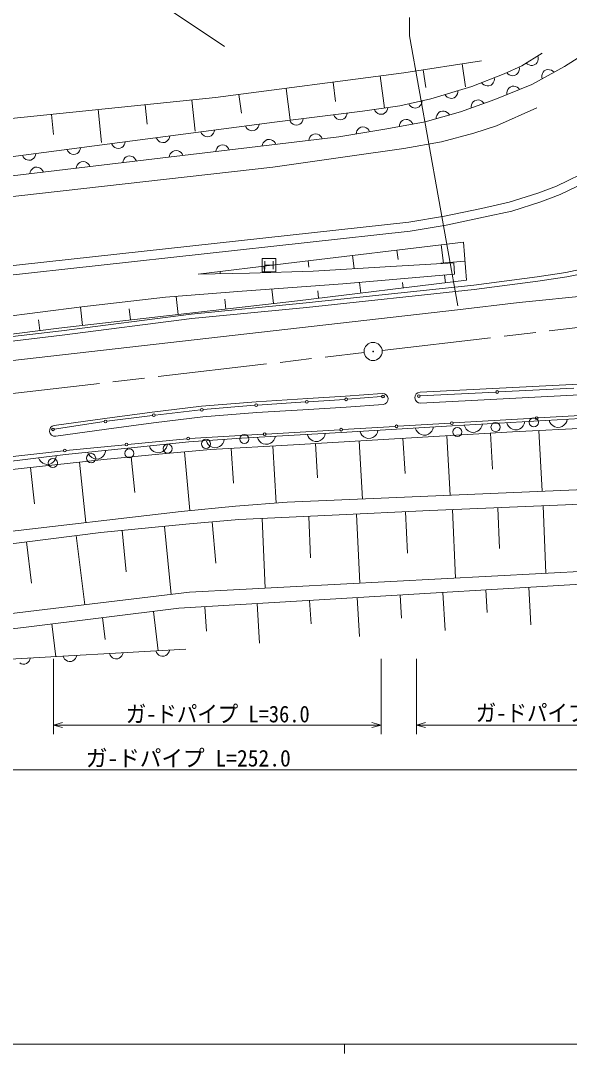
# Model space of a CAD drawing. Units: millimetres, scale not verified. Extents: x 40000 to 680000, y 20000 to 380000.
# Drawn here: x 232412 to 292740, y 204000 to 317625 of the extents above; entities that cross this region are included whole.
import ezdxf
from ezdxf.enums import TextEntityAlignment as Align

# ---------------------------------------------------------------- set-up
doc = ezdxf.new("R2010")
doc.units = ezdxf.units.MM
doc.header["$LTSCALE"] = 1000
doc.linetypes.add('CHAIN', pattern=[18.5, 12, -1.5, 3.5, -1.5])
for name, color, linetype, lineweight in [('M-BGD', 7, 'Continuous', 13), ('M-BGD-EXST', 7, 'Continuous', 13), ('M-BMK', 2, 'CHAIN', 13), ('M-BMK-SRVR', 3, 'Continuous', 13), ('M-STR-HTXT', 7, 'Continuous', 13), ('M-STR-STRC', 7, 'Continuous', 13), ('M-TTL-BAND', 7, 'Continuous', 13)]:
    doc.layers.add(name, color=color, linetype=linetype, lineweight=lineweight)
doc.styles.add('ＭＳ ゴシック', font='')
doc.styles.get('ＭＳ ゴシック').set_extended_font_data('MS Gothic')

msp = doc.modelspace()

# ---------------------------------------------------------------- linework, layer by layer
at = {"layer": 'M-BGD'}
for p, q in [((249294, 318481), (254840, 314784)), ((287532, 312665), (289756, 314033)), ((289326, 313557), (289283, 313742)), ((295102, 314418), (292194, 312579)), ((274526, 311883), (283090, 313201)), ((280949, 312871), (281341, 310329)), ((285564, 311766), (287532, 312665)), ((287250, 312338), (287230, 312527)), ((288005, 312956), (288151, 312834)), ((288151, 312834), (288306, 312753)), ((288306, 312753), (288512, 312704)), ((288512, 312704), (288687, 312706)), ((292194, 312579), (288601, 310612)), ((288687, 312706), (288872, 312750)), ((288872, 312750), (289076, 312875)), ((289076, 312875), (289198, 313021)), ((289198, 313021), (289279, 313176)), ((289279, 313176), (289328, 313382)), ((289328, 313382), (289326, 313557)), ((253821, 309154), (274526, 311883)), ((271938, 311542), (272404, 308012)), ((276667, 312212), (276969, 310255)), ((282014, 310398), (285564, 311766)), ((284498, 311162), (284489, 311352)), ((285866, 311904), (285995, 311765)), ((285995, 311765), (286139, 311666)), ((286139, 311666), (286338, 311592)), ((286338, 311592), (286512, 311572)), ((286512, 311572), (286700, 311593)), ((286700, 311593), (286919, 311692)), ((286919, 311692), (287058, 311822)), ((287058, 311822), (287157, 311966)), ((287157, 311966), (287231, 312165)), ((287231, 312165), (287250, 312338)), ((289713, 311597), (289706, 311422)), ((289706, 311422), (289740, 311235)), ((289772, 311800), (289713, 311597)), ((289861, 311951), (289772, 311800)), ((289990, 312090), (289861, 311951)), ((290200, 312206), (289990, 312090)), ((290387, 312239), (290200, 312206)), ((290562, 312232), (290387, 312239)), ((290765, 312173), (290562, 312232)), ((290916, 312085), (290765, 312173)), ((291055, 311956), (290916, 312085)), ((266762, 310860), (267041, 308741)), ((277523, 309029), (282014, 310398)), ((283089, 310812), (283210, 310666)), ((283210, 310666), (283348, 310558)), ((283348, 310558), (283542, 310472)), ((283542, 310472), (283714, 310442)), ((283714, 310442), (283904, 310451)), ((283904, 310451), (284128, 310537)), ((284128, 310537), (284274, 310658)), ((284274, 310658), (284382, 310796)), ((284382, 310796), (284468, 310990)), ((284468, 310990), (284498, 311162)), ((288601, 310612), (284538, 308943)), ((286219, 310315), (286075, 310191)), ((286441, 310406), (286219, 310315)), ((286630, 310419), (286441, 310406)), ((286803, 310392), (286630, 310419)), ((286999, 310311), (286803, 310392)), ((287139, 310206), (286999, 310311)), ((287263, 310062), (287139, 310206)), ((228060, 306519), (253821, 309154)), ((256410, 309495), (256679, 307448)), ((261586, 310177), (262043, 306706)), ((279051, 309495), (279161, 309340)), ((279161, 309340), (279291, 309223)), ((279291, 309223), (279478, 309123)), ((279478, 309123), (279648, 309081)), ((279648, 309081), (279837, 309076)), ((279837, 309076), (280067, 309146)), ((280067, 309146), (280222, 309256)), ((280222, 309256), (280339, 309385)), ((280339, 309385), (280439, 309573)), ((280439, 309573), (280481, 309742)), ((280481, 309742), (280486, 309932)), ((285889, 309855), (285863, 309682)), ((285863, 309682), (285876, 309493)), ((285971, 310051), (285889, 309855)), ((286075, 310191), (285971, 310051)), ((246093, 308363), (246310, 306246)), ((251245, 308890), (251597, 305452)), ((269995, 307660), (274101, 308259)), ((272757, 307881), (272790, 308068)), ((274101, 308259), (277523, 309029)), ((275080, 308479), (275178, 308317)), ((275178, 308317), (275299, 308190)), ((275299, 308190), (275478, 308077)), ((275478, 308077), (275645, 308022)), ((275645, 308022), (275833, 308003)), ((275833, 308003), (276067, 308056)), ((276067, 308056), (276230, 308154)), ((276230, 308154), (276356, 308275)), ((276356, 308275), (276470, 308454)), ((276470, 308454), (276525, 308620)), ((276525, 308620), (276544, 308809)), ((284538, 308943), (280774, 307575)), ((281979, 308364), (281946, 308192)), ((281946, 308192), (281951, 308003)), ((282069, 308556), (281979, 308364)), ((282179, 308692), (282069, 308556)), ((282328, 308810), (282179, 308692)), ((282553, 308892), (282328, 308810)), ((282743, 308897), (282553, 308892)), ((282915, 308864), (282743, 308897)), ((283107, 308774), (282915, 308864)), ((283243, 308664), (283107, 308774)), ((283361, 308515), (283243, 308664)), ((284713, 306048), (289162, 308016)), ((235789, 307309), (236016, 305084)), ((240941, 307836), (241311, 304218)), ((260328, 306463), (269995, 307660)), ((263452, 306668), (263489, 306854)), ((266834, 307269), (266916, 307097)), ((266916, 307097), (267024, 306960)), ((267024, 306960), (267191, 306829)), ((267191, 306829), (267351, 306758)), ((267775, 306750), (267946, 306832)), ((267946, 306832), (268084, 306940)), ((268084, 306940), (268214, 307107)), ((268214, 307107), (268285, 307267)), ((268285, 307267), (268323, 307453)), ((271306, 307851), (271391, 307682)), ((271391, 307682), (271502, 307547)), ((271502, 307547), (271672, 307420)), ((271672, 307420), (271834, 307352)), ((271834, 307352), (272020, 307319)), ((272020, 307319), (272258, 307354)), ((272258, 307354), (272427, 307439)), ((272427, 307439), (272563, 307550)), ((272563, 307550), (272689, 307720)), ((272689, 307720), (272757, 307881)), ((280774, 307575), (276881, 306505)), ((278115, 307031), (278104, 306841)), ((278162, 307199), (278115, 307031)), ((278266, 307384), (278162, 307199)), ((278387, 307510), (278266, 307384)), ((278545, 307616), (278387, 307510)), ((278776, 307679), (278545, 307616)), ((278966, 307669), (278776, 307679)), ((279134, 307622), (278966, 307669)), ((279319, 307517), (279134, 307622)), ((279445, 307396), (279319, 307517)), ((279551, 307239), (279445, 307396)), ((225986, 301929), (260328, 306463)), ((257132, 306041), (257215, 305870)), ((257215, 305870), (257324, 305733)), ((257324, 305733), (257492, 305604)), ((258247, 305613), (258384, 305722)), ((258384, 305722), (258513, 305890)), ((258513, 305890), (258583, 306051)), ((258583, 306051), (258619, 306237)), ((262001, 306670), (262082, 306499)), ((262082, 306499), (262190, 306361)), ((262190, 306361), (262358, 306230)), ((262358, 306230), (262517, 306159)), ((262517, 306159), (262703, 306122)), ((262703, 306122), (262942, 306152)), ((262942, 306152), (263113, 306233)), ((263113, 306233), (263251, 306341)), ((263251, 306341), (263381, 306508)), ((263381, 306508), (263452, 306668)), ((267351, 306758), (267537, 306721)), ((272690, 305736), (267386, 304837)), ((267537, 306721), (267775, 306750)), ((269514, 305685), (269391, 305512)), ((269647, 305798), (269514, 305685)), ((269814, 305888), (269647, 305798)), ((270051, 305928), (269814, 305888)), ((270238, 305898), (270051, 305928)), ((270401, 305835), (270238, 305898)), ((270574, 305712), (270401, 305835)), ((270688, 305579), (270574, 305712)), ((276881, 306505), (272690, 305736)), ((274074, 306173), (274048, 305985)), ((274136, 306337), (274074, 306173)), ((274256, 306511), (274136, 306337)), ((274388, 306627), (274256, 306511)), ((274554, 306718), (274388, 306627)), ((274790, 306762), (274554, 306718)), ((274978, 306735), (274790, 306762)), ((275141, 306674), (274978, 306735)), ((275316, 306553), (275141, 306674)), ((275432, 306422), (275316, 306553)), ((275523, 306256), (275432, 306422)), ((282233, 305235), (284713, 306048)), ((267386, 304837), (226495, 299961)), ((247320, 304745), (247403, 304575)), ((247403, 304575), (247512, 304438)), ((248572, 304426), (248701, 304595)), ((248701, 304595), (248771, 304755)), ((248771, 304755), (248807, 304942)), ((252226, 305393), (252309, 305222)), ((252309, 305222), (252418, 305085)), ((252418, 305085), (252586, 304956)), ((252586, 304956), (252747, 304887)), ((252747, 304887), (252933, 304851)), ((252933, 304851), (253171, 304882)), ((253171, 304882), (253341, 304965)), ((253341, 304965), (253478, 305074)), ((253478, 305074), (253607, 305242)), ((253607, 305242), (253677, 305403)), ((253677, 305403), (253713, 305589)), ((257492, 305604), (257653, 305534)), ((257653, 305534), (257839, 305499)), ((257839, 305499), (258077, 305530)), ((258077, 305530), (258247, 305613)), ((259525, 304534), (259354, 304453)), ((259764, 304563), (259525, 304534)), ((259949, 304525), (259764, 304563)), ((260109, 304453), (259949, 304525)), ((264124, 304630), (264086, 304444)), ((264195, 304789), (264124, 304630)), ((264327, 304956), (264195, 304789)), ((264465, 305063), (264327, 304956)), ((264637, 305144), (264465, 305063)), ((264875, 305172), (264637, 305144)), ((265061, 305134), (264875, 305172)), ((265220, 305062), (265061, 305134)), ((265387, 304931), (265220, 305062)), ((265494, 304793), (265387, 304931)), ((265575, 304621), (265494, 304793)), ((269327, 305349), (269298, 305161)), ((269391, 305512), (269327, 305349)), ((270777, 305412), (270688, 305579)), ((278682, 304294), (282233, 305235)), ((237508, 303450), (237591, 303279)), ((238889, 303299), (238959, 303460)), ((238959, 303460), (238995, 303646)), ((242414, 304098), (242497, 303927)), ((242497, 303927), (242606, 303790)), ((242606, 303790), (242774, 303661)), ((242774, 303661), (242934, 303591)), ((242934, 303591), (243121, 303555)), ((243121, 303555), (243359, 303587)), ((243359, 303587), (243529, 303670)), ((243529, 303670), (243666, 303779)), ((243666, 303779), (243795, 303947)), ((243795, 303947), (243865, 304108)), ((243865, 304108), (243901, 304294)), ((247512, 304438), (247680, 304309)), ((247680, 304309), (247840, 304239)), ((247840, 304239), (248027, 304203)), ((248027, 304203), (248265, 304235)), ((248265, 304235), (248435, 304318)), ((248435, 304318), (248572, 304426)), ((253901, 303411), (253863, 303225)), ((253973, 303570), (253901, 303411)), ((254104, 303737), (253973, 303570)), ((254242, 303844), (254104, 303737)), ((254414, 303925), (254242, 303844)), ((254652, 303953), (254414, 303925)), ((254838, 303915), (254652, 303953)), ((254998, 303843), (254838, 303915)), ((255164, 303712), (254998, 303843)), ((255271, 303574), (255164, 303712)), ((255352, 303402), (255271, 303574)), ((259012, 304020), (258974, 303834)), ((259084, 304180), (259012, 304020)), ((259215, 304346), (259084, 304180)), ((259354, 304453), (259215, 304346)), ((260276, 304322), (260109, 304453)), ((260383, 304183), (260276, 304322)), ((260464, 304012), (260383, 304183)), ((268077, 302626), (274534, 303567)), ((274534, 303567), (278682, 304294)), ((232602, 302802), (232685, 302632)), ((232685, 302632), (232793, 302495)), ((232793, 302495), (232962, 302366)), ((232962, 302366), (233122, 302296)), ((233122, 302296), (233309, 302260)), ((233309, 302260), (233547, 302291)), ((233547, 302291), (233717, 302374)), ((233717, 302374), (233854, 302483)), ((233854, 302483), (233983, 302652)), ((233983, 302652), (234053, 302812)), ((234053, 302812), (234089, 302998)), ((237591, 303279), (237700, 303142)), ((237700, 303142), (237868, 303013)), ((237868, 303013), (238028, 302944)), ((238028, 302944), (238215, 302908)), ((238215, 302908), (238453, 302939)), ((238453, 302939), (238623, 303022)), ((238623, 303022), (238760, 303131)), ((238760, 303131), (238889, 303299)), ((243750, 302351), (243679, 302192)), ((243881, 302518), (243750, 302351)), ((244020, 302625), (243881, 302518)), ((244191, 302706), (244020, 302625)), ((244430, 302734), (244191, 302706)), ((244615, 302696), (244430, 302734)), ((244775, 302624), (244615, 302696)), ((244942, 302493), (244775, 302624)), ((245049, 302355), (244942, 302493)), ((245130, 302183), (245049, 302355)), ((248790, 302801), (248752, 302615)), ((248861, 302961), (248790, 302801)), ((248993, 303127), (248861, 302961)), ((249131, 303234), (248993, 303127)), ((249303, 303315), (249131, 303234)), ((249541, 303344), (249303, 303315)), ((249727, 303306), (249541, 303344)), ((249886, 303234), (249727, 303306)), ((250053, 303103), (249886, 303234)), ((250160, 302964), (250053, 303103)), ((250241, 302793), (250160, 302964)), ((260122, 301514), (268077, 302626)), ((211265, 295954), (260122, 301514)), ((233528, 301132), (233456, 300973)), ((233659, 301299), (233528, 301132)), ((233797, 301406), (233659, 301299)), ((233969, 301487), (233797, 301406)), ((234207, 301515), (233969, 301487)), ((234393, 301477), (234207, 301515)), ((234552, 301405), (234393, 301477)), ((234719, 301274), (234552, 301405)), ((234826, 301136), (234719, 301274)), ((234907, 300964), (234826, 301136)), ((238567, 301582), (238529, 301396)), ((238639, 301742), (238567, 301582)), ((238770, 301908), (238639, 301742)), ((238908, 302015), (238770, 301908)), ((239080, 302096), (238908, 302015)), ((239318, 302125), (239080, 302096)), ((239504, 302087), (239318, 302125)), ((239664, 302015), (239504, 302087)), ((239830, 301884), (239664, 302015)), ((239938, 301745), (239830, 301884)), ((240018, 301574), (239938, 301745)), ((243679, 302192), (243640, 302006)), ((291336, 299421), (295282, 301327)), ((233456, 300973), (233418, 300787)), ((291733, 298502), (295744, 300440)), ((289261, 298627), (291336, 299421)), ((286141, 297646), (289261, 298627)), ((289590, 297682), (291733, 298502)), ((279008, 296111), (283084, 296972)), ((283084, 296972), (286141, 297646)), ((283299, 295995), (286399, 296679)), ((286399, 296679), (289590, 297682)), ((218958, 289286), (275091, 295436)), ((275091, 295436), (279008, 296111)), ((279197, 295129), (283299, 295995)), ((219063, 288291), (275231, 294445)), ((275231, 294445), (279197, 295129)), ((261580, 290923), (281096, 293254)), ((281096, 293254), (281429, 289058)), ((273777, 292380), (273902, 291337)), ((278656, 292963), (278900, 290925)), ((251922, 289724), (261580, 290923)), ((264020, 291215), (264103, 290513)), ((268898, 291797), (269073, 290338)), ((280030, 290990), (273103, 290590)), ((281262, 291156), (278620, 290947)), ((280097, 289724), (280030, 290990)), ((257584, 289858), (251922, 289724)), ((254337, 290024), (254362, 289821)), ((264577, 290057), (257584, 289858)), ((259166, 290624), (259255, 289905)), ((273103, 290590), (264577, 290057)), ((289191, 289445), (292361, 289924)), ((292361, 289924), (295102, 290490)), ((292449, 289432), (295221, 290004)), ((256784, 287859), (267841, 288659)), ((281429, 289058), (262846, 286794)), ((267841, 288659), (280097, 289724)), ((269814, 287643), (269671, 288818)), ((274460, 288209), (274386, 288818)), ((279106, 288775), (279002, 289629)), ((282221, 288531), (289191, 289445)), ((282280, 288034), (289266, 288951)), ((289266, 288951), (292449, 289432)), ((248326, 287193), (256784, 287859)), ((260221, 286494), (260039, 288095)), ((263797, 286562), (282221, 288531)), ((263847, 286065), (282280, 288034)), ((265168, 287077), (265068, 287903)), ((262846, 286794), (236603, 283796)), ((239134, 286128), (248326, 287193)), ((249724, 285295), (249497, 287286)), ((251171, 285348), (263797, 286562)), ((254973, 285895), (254849, 286978)), ((226279, 284529), (239134, 286128)), ((236900, 283514), (251171, 285348)), ((239227, 284096), (238997, 286111)), ((244476, 284696), (244337, 285910)), ((251227, 284851), (263847, 286065)), ((234516, 283530), (234363, 284725)), ((236962, 283018), (251227, 284851)), ((236603, 283796), (224081, 282198)), ((227946, 282438), (236900, 283514)), ((228006, 281942), (236962, 283018)), ((268348, 275968), (272099, 276266)), ((276342, 276331), (284647, 276759)), ((284947, 276774), (293252, 277202)), ((252484, 274823), (258145, 275302)), ((258445, 275324), (263739, 275672)), ((264038, 275691), (268049, 275947)), ((241891, 273546), (246912, 274195)), ((247210, 274231), (252185, 274793)), ((279851, 273040), (298514, 274123)), ((279971, 273360), (289000, 273892)), ((289300, 273909), (298329, 274441)), ((236113, 272678), (241594, 273504)), ((267650, 272318), (279851, 273040)), ((267815, 272630), (273593, 272977)), ((273893, 272995), (279672, 273342)), ((275803, 272800), (275897, 272565)), ((277734, 272674), (277799, 272918)), ((281186, 273117), (281279, 272882)), ((281279, 272882), (281411, 272690)), ((282820, 272571), (283008, 272782)), ((283008, 272782), (283116, 272989)), ((283116, 272989), (283182, 273233)), ((285851, 273388), (285945, 273153)), ((285945, 273153), (286076, 272960)), ((286076, 272960), (286288, 272772)), ((286288, 272772), (286494, 272664)), ((298142, 272992), (286482, 272378)), ((287058, 272617), (287293, 272710)), ((287293, 272710), (287486, 272842)), ((287486, 272842), (287674, 273053)), ((287674, 273053), (287782, 273260)), ((287782, 273260), (287848, 273504)), ((290517, 273659), (290611, 273424)), ((290611, 273424), (290742, 273231)), ((290742, 273231), (290953, 273043)), ((290953, 273043), (291160, 272935)), ((291160, 272935), (291404, 272869)), ((291404, 272869), (291724, 272887)), ((291724, 272887), (291959, 272981)), ((291959, 272981), (292151, 273112)), ((292151, 273112), (292339, 273324)), ((292339, 273324), (292448, 273530)), ((292448, 273530), (292514, 273775)), ((244186, 270993), (250669, 271627)), ((250915, 271271), (256690, 271704)), ((250968, 271650), (259092, 272122)), ((256690, 271704), (267650, 272318)), ((258432, 271802), (258525, 271567)), ((258525, 271567), (258656, 271374)), ((259392, 272140), (267515, 272612)), ((260254, 271463), (260362, 271669)), ((260362, 271669), (260429, 271914)), ((286482, 272378), (262405, 270970)), ((263912, 272109), (264005, 271873)), ((264005, 271873), (264136, 271680)), ((264136, 271680), (264347, 271492)), ((265545, 271559), (265734, 271770)), ((265734, 271770), (265842, 271976)), ((265842, 271976), (265909, 272220)), ((269702, 272439), (269796, 272204)), ((269796, 272204), (269928, 272012)), ((269928, 272012), (270139, 271824)), ((270139, 271824), (270346, 271716)), ((270346, 271716), (270590, 271650)), ((270590, 271650), (270910, 271669)), ((270910, 271669), (271145, 271763)), ((271145, 271763), (271337, 271895)), ((271337, 271895), (271525, 272106)), ((271525, 272106), (271633, 272313)), ((271633, 272313), (271699, 272557)), ((274444, 271674), (274671, 267790)), ((275897, 272565), (276028, 272373)), ((276028, 272373), (276240, 272185)), ((276240, 272185), (276447, 272077)), ((276447, 272077), (276691, 272011)), ((276691, 272011), (277010, 272030)), ((277010, 272030), (277245, 272124)), ((277245, 272124), (277438, 272256)), ((277438, 272256), (277626, 272467)), ((277626, 272467), (277734, 272674)), ((279259, 271956), (279642, 265410)), ((281411, 272690), (281622, 272501)), ((281622, 272501), (281829, 272393)), ((281829, 272393), (282073, 272327)), ((282073, 272327), (282392, 272346)), ((282392, 272346), (282627, 272440)), ((282627, 272440), (282820, 272571)), ((284075, 272237), (284307, 268267)), ((286494, 272664), (286739, 272598)), ((286739, 272598), (287058, 272617)), ((289397, 272531), (289749, 265850)), ((237342, 269899), (244200, 270585)), ((237404, 270331), (243887, 270964)), ((244200, 270585), (250915, 271271)), ((246563, 270826), (246667, 270596)), ((246667, 270596), (246806, 270409)), ((253292, 270429), (247589, 269923)), ((248219, 270352), (248398, 270572)), ((248398, 270572), (248497, 270783)), ((248497, 270783), (248552, 271030)), ((252805, 271413), (252903, 271179)), ((252903, 271179), (253038, 270989)), ((253038, 270989), (253252, 270805)), ((253252, 270805), (253460, 270700)), ((262405, 270970), (253292, 270429)), ((253460, 270700), (253706, 270638)), ((253706, 270638), (254025, 270662)), ((254025, 270662), (254258, 270760)), ((254258, 270760), (254449, 270894)), ((254449, 270894), (254633, 271109)), ((254633, 271109), (254738, 271317)), ((254738, 271317), (254800, 271562)), ((255570, 270564), (255798, 266740)), ((258656, 271374), (258867, 271185)), ((258867, 271185), (259073, 271076)), ((259073, 271076), (259317, 271010)), ((259317, 271010), (259637, 271028)), ((259637, 271028), (259872, 271121)), ((259872, 271121), (260065, 271252)), ((260065, 271252), (260254, 271463)), ((260127, 270835), (260501, 264538)), ((264347, 271492), (264553, 271383)), ((264553, 271383), (264797, 271317)), ((264797, 271317), (265117, 271335)), ((264813, 271111), (265035, 267313)), ((265117, 271335), (265352, 271428)), ((265352, 271428), (265545, 271559)), ((269628, 271392), (270003, 264991)), ((229344, 269422), (237106, 270299)), ((229379, 268925), (237342, 269899)), ((241560, 269346), (230796, 268179)), ((234359, 269534), (234467, 269306)), ((234467, 269306), (234611, 269122)), ((236025, 269093), (236199, 269316)), ((236199, 269316), (236294, 269529)), ((236294, 269529), (236344, 269777)), ((239776, 270143), (239880, 269912)), ((239880, 269912), (240019, 269725)), ((240019, 269725), (240238, 269546)), ((240238, 269546), (240449, 269446)), ((240449, 269446), (240696, 269391)), ((240696, 269391), (241014, 269422)), ((241014, 269422), (241245, 269526)), ((241245, 269526), (241432, 269665)), ((241432, 269665), (241611, 269884)), ((247589, 269923), (241560, 269346)), ((241611, 269884), (241710, 270095)), ((241710, 270095), (241766, 270342)), ((244575, 269634), (244952, 265692)), ((246806, 270409), (247026, 270230)), ((247026, 270230), (247237, 270131)), ((247237, 270131), (247484, 270076)), ((247484, 270076), (247802, 270109)), ((247802, 270109), (248033, 270213)), ((248033, 270213), (248219, 270352)), ((250440, 270176), (251013, 263719)), ((233487, 268471), (233922, 264460)), ((234611, 269122), (234834, 268948)), ((234834, 268948), (235047, 268853)), ((235047, 268853), (235295, 268802)), ((235295, 268802), (235612, 268841)), ((235612, 268841), (235841, 268950)), ((235841, 268950), (236025, 269093)), ((238869, 269054), (239589, 262411)), ((304242, 266481), (261725, 264630)), ((292335, 264359), (306192, 265005)), ((250062, 263628), (229321, 261218)), ((256045, 264200), (250062, 263628)), ((261725, 264630), (256045, 264200)), ((266645, 263197), (277403, 263714)), ((277403, 263714), (292335, 264359)), ((279892, 263821), (280217, 256301)), ((284869, 264037), (285063, 259555)), ((289847, 264252), (290167, 256835)), ((250579, 262208), (256388, 262724)), ((256388, 262724), (266645, 263197)), ((258952, 262842), (259306, 255177)), ((264081, 263079), (264292, 258503)), ((269335, 263327), (269699, 255735)), ((274714, 263585), (274932, 259049)), ((241241, 261304), (250579, 262208)), ((243575, 261530), (244016, 256974)), ((248244, 261982), (248969, 254491)), ((253483, 262466), (253887, 257926)), ((224846, 259239), (241241, 261304)), ((233043, 260271), (233615, 255735)), ((238508, 260960), (239466, 253361)), ((304611, 257612), (250965, 254729)), ((267057, 254005), (300059, 255984)), ((250965, 254729), (233236, 252620)), ((278843, 254712), (279095, 250515)), ((283558, 254994), (283708, 252497)), ((288273, 255277), (288520, 251148)), ((249801, 252972), (267057, 254005)), ((258429, 253488), (258690, 249130)), ((264181, 253833), (264335, 251252)), ((269414, 254146), (269670, 249883)), ((274129, 254429), (274281, 251891)), ((233236, 252620), (207127, 249541)), ((233030, 250906), (249801, 252972)), ((247006, 252628), (247540, 248291)), ((252677, 253144), (252838, 250455)), ((235825, 251251), (236272, 247623)), ((241415, 251939), (241710, 249550)), ((208417, 247895), (233030, 250906)), ((209779, 246157), (250576, 248470)), ((237078, 247705), (237148, 247529)), ((238526, 247607), (238576, 247790)), ((242178, 247994), (242248, 247818)), ((242248, 247818), (242346, 247673)), ((243403, 247583), (243544, 247741)), ((243544, 247741), (243626, 247896)), ((243626, 247896), (243676, 248079)), ((247278, 248283), (247348, 248107)), ((247348, 248107), (247446, 247962)), ((247446, 247962), (247604, 247821)), ((247604, 247821), (247759, 247740)), ((247759, 247740), (247942, 247690)), ((247942, 247690), (248182, 247704)), ((248182, 247704), (248358, 247774)), ((248358, 247774), (248503, 247872)), ((248503, 247872), (248644, 248030)), ((248644, 248030), (248726, 248185)), ((248726, 248185), (248775, 248368)), ((232305, 246954), (232460, 246872)), ((232460, 246872), (232643, 246823)), ((232643, 246823), (232883, 246836)), ((232883, 246836), (233059, 246906)), ((233059, 246906), (233204, 247005)), ((233204, 247005), (233345, 247163)), ((233345, 247163), (233426, 247318)), ((233426, 247318), (233476, 247501)), ((237148, 247529), (237247, 247384)), ((237247, 247384), (237405, 247243)), ((237405, 247243), (237560, 247161)), ((237560, 247161), (237743, 247112)), ((237743, 247112), (237983, 247125)), ((237983, 247125), (238159, 247195)), ((238159, 247195), (238304, 247294)), ((238304, 247294), (238445, 247452)), ((238445, 247452), (238526, 247607)), ((242346, 247673), (242505, 247532)), ((242505, 247532), (242660, 247451)), ((242660, 247451), (242843, 247401)), ((242843, 247401), (243082, 247414)), ((243082, 247414), (243259, 247484)), ((243259, 247484), (243403, 247583))]:
    msp.add_line(p, q, dxfattribs=at)
for centre, radius in [((272249, 276277), 150), ((276192, 276323), 150), ((284797, 276767), 150), ((258295, 275315), 150), ((263889, 275681), 150), ((268199, 275957), 150), ((247061, 274214), 150), ((252334, 274810), 150), ((288836, 273427), 500), ((289150, 273901), 150), ((235965, 272655), 150), ((241742, 273526), 150), ((267665, 272621), 150), ((273743, 272986), 150), ((279821, 273351), 150), ((280416, 272375), 500), ((284626, 272901), 500), ((250819, 271641), 150), ((252788, 271064), 500), ((256998, 271590), 500), ((259242, 272131), 150), ((237255, 270316), 150), ((244368, 270013), 500), ((244037, 270979), 150), ((248578, 270539), 500), ((235948, 268962), 500), ((240158, 269488), 500)]:
    msp.add_circle(centre, radius, dxfattribs=at)
at = {"layer": 'M-BGD-EXST'}
for p, q in [((258965, 289973), (258965, 291473)), ((258965, 291473), (260465, 291473)), ((259265, 291173), (259265, 290273)), ((260165, 291173), (260165, 290273)), ((260465, 291473), (260465, 289973)), ((260465, 289973), (258965, 289973)), ((259265, 290723), (260165, 290723))]:
    msp.add_line(p, q, dxfattribs=at)
at = {"layer": 'M-BMK'}
for p, q in [((272157, 281344), (369258, 292691)), ((229145, 276314), (270171, 281111))]:
    msp.add_line(p, q, dxfattribs=at)
at = {"layer": 'M-BMK-SRVR'}
for radius in [1000, 40]:
    msp.add_circle((271164, 281227), radius, dxfattribs=at)
at = {"layer": 'M-STR-HTXT'}
for p, q in [((236024, 247407), (236024, 239115)), ((272032, 239115), (272032, 247407)), ((275928, 247407), (275928, 239115)), ((236024, 240115), (237024, 240395)), ((237024, 239835), (236024, 240115)), ((236024, 240115), (272032, 240115)), ((271032, 240395), (272032, 240115)), ((272032, 240115), (271032, 239835)), ((275928, 240115), (276928, 240395)), ((276928, 239835), (275928, 240115)), ((275928, 240115), (311130, 240115)), ((108591, 235187), (353205, 235187))]:
    msp.add_line(p, q, dxfattribs=at)
at = {"layer": 'M-STR-STRC'}
for p, q in [((275164, 317959), (275164, 315959)), ((275164, 315959), (280472, 286255)), ((280428, 285806), (287234, 286603)), ((287234, 286603), (295477, 287454)), ((228689, 279903), (280428, 285806)), ((276328, 276746), (302164, 278074)), ((263971, 276037), (268115, 276291)), ((268115, 276291), (272165, 276602)), ((276389, 275547), (302273, 276878)), ((246881, 274558), (252313, 275212)), ((252313, 275212), (258296, 275697)), ((258296, 275697), (263971, 276037)), ((264044, 274840), (268207, 275094)), ((268207, 275094), (272257, 275406)), ((236101, 273083), (241680, 273848)), ((241680, 273848), (246881, 274558)), ((247025, 273367), (252434, 274018)), ((252434, 274018), (258380, 274500)), ((258380, 274500), (264044, 274840)), ((241842, 272659), (247025, 273367)), ((236264, 271894), (241842, 272659))]:
    msp.add_line(p, q, dxfattribs=at)
for centre, start, end in [((272211, 276004), 274.39871, 94.39871), ((276358, 276147), 92.94369, 272.94369), ((236182, 272489), 97.80411, 277.80409)]:
    msp.add_arc(centre, 600, start, end, dxfattribs=at)
at = {"layer": 'M-TTL-BAND'}
for p, q in [((40000, 205000), (579000, 205000)), ((268000, 205000), (268000, 204000))]:
    msp.add_line(p, q, dxfattribs=at)

# ---------------------------------------------------------------- texts
at = {"layer": 'M-STR-HTXT', "style": 'ＭＳ ゴシック'}
for s, width, p in [('ガ-ドパイプ L=36.0', 0.9, (243962, 239869)), ('ガ-ドパイプ L=38.0', 0.9, (282456, 239993)), ('ガ-ドパイプ L=252.0', 0.95, (239577, 235010))]:
    msp.add_text(s, height=1833, dxfattribs=dict(at, width=width)).set_placement(p, align=Align.BOTTOM_LEFT)

doc.saveas('drawing.dxf')
